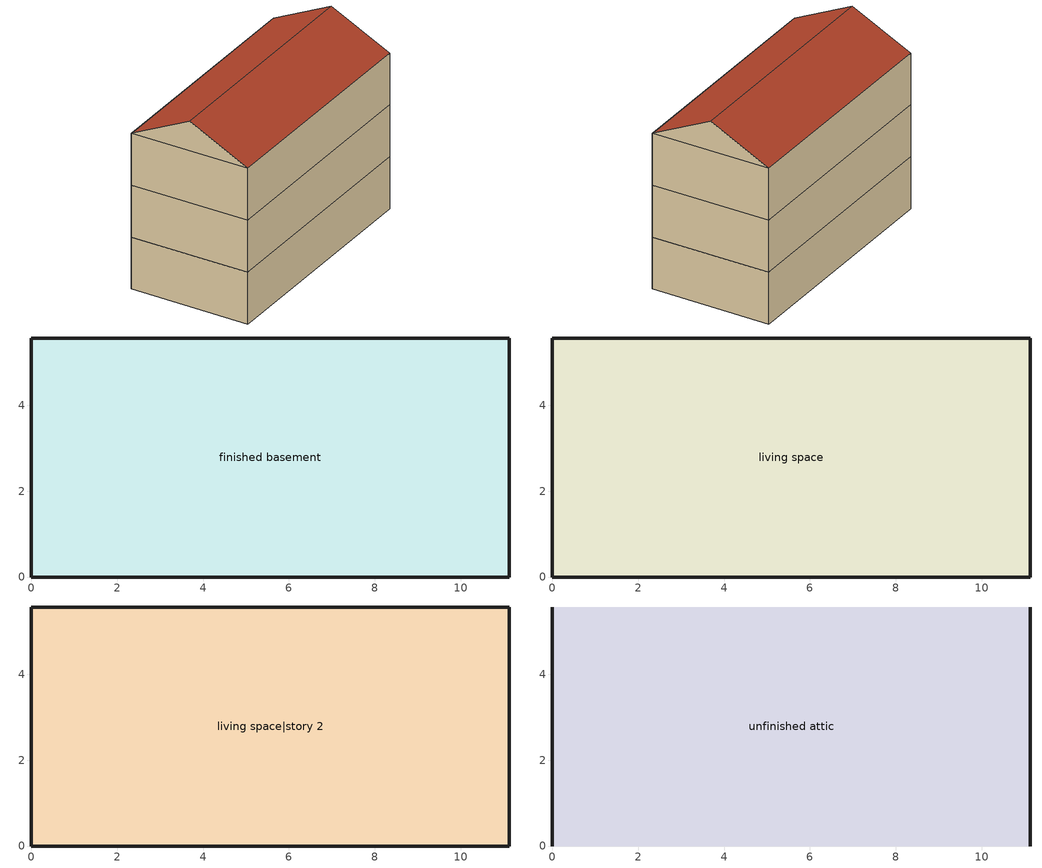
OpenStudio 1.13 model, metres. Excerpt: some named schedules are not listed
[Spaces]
finished basement
 floor ground: 0,0 0,5.56 11.13,5.56 11.13,0 z-2.44
 wall ground: 0,5.56 0,0 11.13,0 11.13,5.56 0,5.56 z-2.44:0
living space
 floor to finished basement: 0,0 0,5.56 11.13,5.56 11.13,0 z0
 wall outside: 0,5.56 0,0 11.13,0 11.13,5.56 0,5.56 z0:2.44
living space|story 2
 floor to living space: 0,0 0,5.56 11.13,5.56 11.13,0 z2.44
 wall outside: 0,5.56 0,0 11.13,0 11.13,5.56 0,5.56 z2.44:4.88
unfinished attic
 floor to living space|story 2: 0,5.56 11.13,5.56 11.13,0 0,0 z4.88
 wall outside: 0,2.78,6.27 0,5.56,4.88 0,0,4.88; 11.13,2.78,6.27 11.13,0,4.88 11.13,5.56,4.88
 roof outside: 11.13,2.78,6.27 0,2.78,6.27 0,0,4.88 11.13,0,4.88; 0,2.78,6.27 11.13,2.78,6.27 11.13,5.56,4.88 0,5.56,4.88
[Building]
Building: Standards Number of Stories=3; Standards Number of Above Ground Stories=2; Standards Building Type=SingleFamilyDetached; Standards Number of Living Units=1
[Site]
Denver Intl Ap_CO_USA: Latitude {deg}=39.83; Longitude {deg}=-104.65; Time Zone {hr}=-7; Elevation {m}=1650
[ClimateZones]
Climate Zone Institution Name 2=Building America; Climate Zone Document Year 2=0; Climate Zone Value 2=Cold
[SizingPeriod:DesignDay] Barometric Pressure {Pa}=83011; Sky Clearness=0; Rain Indicator=0; Snow Indicator=0; Day of Month=21; Daylight Saving Time Indicator=0; Humidity Indicating Type=Wetbulb; Dry-Bulb Temperature Range Modifier Type=DefaultMultipliers
Name | Maximum Dry-Bulb Temperature {C} | Daily Dry-Bulb Temperature Range {deltaC} | Humidity Indicating Conditions at Maximum Dry-Bulb | Wind Speed {m/s} | Wind Direction {deg} | Month | Day Type | Solar Model Indicator | ASHRAE Taub | ASHRAE Taud
Denver Intl Ap Ann Clg 1% Condns DB=>MWB | 33.2 | 15.2 | 15.6 | 4.2 | 80 | 7 | SummerDesignDay | ASHRAETau | 0.424 | 2.012
Denver Intl Ap Ann Htg 99% Condns DB | -14 | 0 | -14 | 3.3 | 160 | 12 | WinterDesignDay | ASHRAEClearSky
Denver Intl Ap Ann Clg 1% Condns WB=>MDB | 27 | 15.2 | 17.6 | 4.2 | 80 | 7 | SummerDesignDay | ASHRAETau | 0.424 | 2.012
[Site:WaterMainsTemperature]
Calculation Method=Correlation; Annual Average Outdoor Air Temperature {C}=10.8753; Maximum Difference In Monthly Average Outdoor Air Temperatures {deltaC}=23.1524
[Site:GroundTemperature:BuildingSurface]
6.71221, 4.9416, 4.79814, 5.63626, 9.00496, 12.3608, 15.2732, 17.1228, 17.2883, 15.7979, 12.9685, 9.71588
[Site:GroundTemperature:Deep]
10.8753, 10.8753, 10.8753, 10.8753, 10.8753, 10.8753, 10.8753, 10.8753, 10.8753, 10.8753, 10.8753, 10.8753
[ThermalZone] Use Ideal Air Loads=No
Name | Thermostat
living zone | living zone temperature setpoint
unfinished attic zone
finished basement zone | finished basement zone temperature setpoint
[Sizing:Zone] Zone Cooling Design Supply Air Temperature Input Method=SupplyAirTemperature; Zone Cooling Design Supply Air Temperature {C}=14; Zone Cooling Design Supply Air Temperature Difference {deltaC}=11.11; Zone Heating Design Supply Air Temperature Input Method=SupplyAirTemperature; Zone Heating Design Supply Air Temperature {C}=40; Zone Heating Design Supply Air Temperature Difference {deltaC}=11.11; Zone Cooling Design Supply Air Humidity Ratio {kg-H2O/kg-air}=0.0085; Zone Heating Design Supply Air Humidity Ratio {kg-H2O/kg-air}=0.008; Cooling Design Air Flow Method=DesignDay; Heating Design Air Flow Method=DesignDay; Account for Dedicated Outdoor Air System=No; Dedicated Outdoor Air System Control Strategy=NeutralSupplyAir; Dedicated Outdoor Air Low Setpoint Temperature for Design {C}=autosize; Dedicated Outdoor Air High Setpoint Temperature for Design {C}=autosize
living zone; unfinished attic zone; finished basement zone
[Zone equipment]
living zone: living zone indoor unit_1, living zone electric baseboards_1
finished basement zone: finished basement zone indoor unit_1, finished basement zone electric baseboards_1
[Space] Building Unit=unit 1
Name | Thermal Zone
living space; living space|story 2 | living zone
unfinished attic | unfinished attic zone
finished basement | finished basement zone
[BuildingUnit]
unit 1: Building Unit Type=Residential; Building Unit Feature Name 1=NumberOfBedrooms; Building Unit Feature Data Type 1=Integer; Building Unit Feature Value 1=3; Building Unit Feature Name 2=NumberOfBathrooms; Building Unit Feature Data Type 2=Double; Building Unit Feature Value 2=2; Building Unit Feature Name 3=UnitNumber; Building Unit Feature Data Type 3=Integer; Building Unit Feature Value 3=1
[Coil:Heating:DX:VariableRefrigerantFlow] Availability Schedule=residential heating season; Rated Total Heating Capacity {W}=autosize; Rated Air Flow Rate {m3/s}=autosize; Heating Capacity Ratio Modifier Function of Temperature Curve=ConstantCubic; Heating Capacity Modifier Function of Flow Fraction Curve=ConstantCubic
living zone DX Heating Coil_1; finished basement zone DX Heating Coil_1
[Coil:Cooling:DX:VariableRefrigerantFlow] Availability Schedule=residential cooling season; Rated Total Cooling Capacity {W}=autosize; Rated Sensible Heat Ratio=0.702573; Rated Air Flow Rate {m3/s}=autosize; Cooling Capacity Ratio Modifier Function of Temperature Curve=ConstantCubic; Cooling Capacity Modifier Curve Function of Flow Fraction=ConstantCubic
living zone DX Cooling Coil_1; finished basement zone DX Cooling Coil_1
[AirConditioner:VariableRefrigerantFlow] Availability Schedule=Always On Discrete; Rated Total Cooling Capacity {W}=autosize; Rated Cooling COP {W/W}=2.34548; Minimum Outdoor Temperature in Cooling Mode {C}=-6; Maximum Outdoor Temperature in Cooling Mode {C}=60; Cooling Capacity Ratio Modifier Function of Low Temperature Curve=Cool-Cap-fT10; Cooling Energy Input Ratio Modifier Function of Low Temperature Curve=Cool-EIR-fT10; Cooling Energy Input Ratio Modifier Function of Low Part-Load Ratio Curve=Cool-EIR-fPLR10; Cooling Part-Load Fraction Correlation Curve=Cool-PLF-fPLR10; Rated Total Heating Capacity {W}=autosize; Rated Total Heating Capacity Sizing Ratio {W/W}=1; Rated Heating COP {W/W}=2.63362; Minimum Outdoor Temperature in Heating Mode {C}=-15; Maximum Outdoor Temperature in Heating Mode {C}=40; Heating Capacity Ratio Modifier Function of Low Temperature Curve=Heat-Cap-fT10; Heating Energy Input Ratio Modifier Function of Low Temperature Curve=Heat-EIR-fT10; Heating Performance Curve Outdoor Temperature Type=DryBulbTemperature; Heating Energy Input Ratio Modifier Function of Low Part-Load Ratio Curve=Heat-EIR-fPLR10; Heating Part-Load Fraction Correlation Curve=Heat-PLF-fPLR10; Minimum Heat Pump Part-Load Ratio=0.333333; Zone Name for Master Thermostat Location=living zone; Master Thermostat Priority Control Type=LoadPriority; Heat Pump Waste Heat Recovery=No; Equivalent Piping Length used for Piping Correction Factor in Cooling Mode {m}=0; Vertical Height used for Piping Correction Factor {m}=0; Piping Correction Factor for Height in Cooling Mode Coefficient=0; Equivalent Piping Length used for Piping Correction Factor in Heating Mode {m}=0; Piping Correction Factor for Height in Heating Mode Coefficient=0; Crankcase Heater Power per Compressor {W}=0; Number of Compressors=1; Ratio of Compressor Size to Total Compressor Capacity=1; Maximum Outdoor Dry-bulb Temperature for Crankcase Heater {C}=7; Defrost Strategy=ReverseCycle; Defrost Control=OnDemand; Defrost Energy Input Ratio Modifier Function of Temperature Curve=DefrostEIR; Defrost Time Period Fraction=0.058333; Resistive Defrost Heater Capacity {W}=1e-007; Maximum Outdoor Dry-bulb Temperature for Defrost Operation {C}=4.44444; Water Condenser Volume Flow Rate {m3/s}=autosize; Evaporative Condenser Effectiveness=0.9; Evaporative Condenser Air Flow Rate {m3/s}=autosize; Evaporative Condenser Pump Rated Power Consumption {W}=autosize; Basin Heater Capacity {W/K}=0; Basin Heater Setpoint Temperature {C}=2; Fuel Type=Electricity; Minimum Outdoor Temperature in Heat Recovery Mode {C}=0; Maximum Outdoor Temperature in Heat Recovery Mode {C}=20; Initial Heat Recovery Cooling Capacity Fraction=0.5; Heat Recovery Cooling Capacity Time Constant {hr}=0.083; Initial Heat Recovery Cooling Energy Fraction=1; Heat Recovery Cooling Energy Time Constant {hr}=0; Initial Heat Recovery Heating Capacity Fraction=0.5; Heat Recovery Heating Capacity Time Constant {hr}=0.083; Initial Heat Recovery Heating Energy Fraction=0.5; Heat Recovery Heating Energy Time Constant {hr}=0
Name | Cooling Capacity Ratio Boundary Curve | Cooling Capacity Ratio Modifier Function of High Temperature Curve | Cooling Energy Input Ratio Boundary Curve | Cooling Energy Input Ratio Modifier Function of High Temperature Curve | Cooling Energy Input Ratio Modifier Function of High Part-Load Ratio Curve | Cooling Combination Ratio Correction Factor Curve | Heating Capacity Ratio Boundary Curve | Heating Capacity Ratio Modifier Function of High Temperature Curve | Heating Energy Input Ratio Boundary Curve | Heating Energy Input Ratio Modifier Function of High Temperature Curve | Heating Energy Input Ratio Modifier Function of High Part-Load Ratio Curve | Heating Combination Ratio Correction Factor Curve | Piping Correction Factor for Length in Cooling Mode Curve
living zone Multi Split Heat Pump_1 | Air Conditioner Variable Refrigerant Flow 1 VRFCoolCapFTBoundary | Air Conditioner Variable Refrigerant Flow 1 VRFCoolCapFTHi | Air Conditioner Variable Refrigerant Flow 1 VRFCoolEIRFTBoundary | Air Conditioner Variable Refrigerant Flow 1 VRFCoolEIRFTHi | Air Conditioner Variable Refrigerant Flow 1 CoolingEIRHiPLR | Air Conditioner Variable Refrigerant Flow 1 CoolingCombRatio | Air Conditioner Variable Refrigerant Flow 1 VRFHeatCapFTBoundary | Air Conditioner Variable Refrigerant Flow 1 VRFHeatCapFTHi | Air Conditioner Variable Refrigerant Flow 1 VRFHeatEIRFTBoundary | Air Conditioner Variable Refrigerant Flow 1 VRFHeatEIRFTHi | Air Conditioner Variable Refrigerant Flow 1 HeatingEIRHiPLR | Air Conditioner Variable Refrigerant Flow 1 HeatingCombRatio | Air Conditioner Variable Refrigerant Flow 1 CoolingLengthCorrectionFactor
finished basement zone Multi Split Heat Pump_1 | Air Conditioner Variable Refrigerant Flow 1 VRFCoolCapFTBoundary 1 | Air Conditioner Variable Refrigerant Flow 1 VRFCoolCapFTHi 1 | Air Conditioner Variable Refrigerant Flow 1 VRFCoolEIRFTBoundary 1 | Air Conditioner Variable Refrigerant Flow 1 VRFCoolEIRFTHi 1 | Air Conditioner Variable Refrigerant Flow 1 CoolingEIRHiPLR 1 | Air Conditioner Variable Refrigerant Flow 1 CoolingCombRatio 1 | Air Conditioner Variable Refrigerant Flow 1 VRFHeatCapFTBoundary 1 | Air Conditioner Variable Refrigerant Flow 1 VRFHeatCapFTHi 1 | Air Conditioner Variable Refrigerant Flow 1 VRFHeatEIRFTBoundary 1 | Air Conditioner Variable Refrigerant Flow 1 VRFHeatEIRFTHi 1 | Air Conditioner Variable Refrigerant Flow 1 HeatingEIRHiPLR 1 | Air Conditioner Variable Refrigerant Flow 1 HeatingCombRatio 1 | Air Conditioner Variable Refrigerant Flow 1 CoolingLengthCorrectionFactor 1
[Fan:OnOff] Availability Schedule=SupplyFanAvailability; Fan Efficiency=0.167946; Pressure Rise {Pa}=24.91; Maximum Flow Rate {m3/s}=autosize; Motor Efficiency=1; Motor In Airstream Fraction=1
Name | Fan Power Ratio Function of Speed Ratio Curve | Fan Efficiency Ratio Function of Speed Ratio Curve
Supply Fan_1 | Fan On Off Power Curve | Fan On Off Efficiency Curve
Supply Fan_2 | Fan On Off Power Curve 1 | Fan On Off Efficiency Curve 1
[ZoneHVAC:TerminalUnit:VariableRefrigerantFlow] Terminal Unit Availability schedule=Always On Discrete; Supply Air Flow Rate During Cooling Operation {m3/s}=autosize; Supply Air Flow Rate When No Cooling is Needed {m3/s}=autosize; Supply Air Flow Rate During Heating Operation {m3/s}=autosize; Supply Air Flow Rate When No Heating is Needed {m3/s}=autosize; Outdoor Air Flow Rate During Cooling Operation {m3/s}=autosize; Outdoor Air Flow Rate During Heating Operation {m3/s}=autosize; Outdoor Air Flow Rate When No Cooling or Heating is Needed {m3/s}=autosize; Supply Air Fan Operating Mode Schedule=SupplyFanOperation; Zone Terminal Unit On Parasitic Electric Energy Use {W}=0; Zone Terminal Unit Off Parasitic Electric Energy Use {W}=0; Rated Total Heating Capacity Sizing Ratio {W/W}=1
Name | Supply Air Fan | Cooling Coil | Heating Coil
living zone indoor unit_1 | Supply Fan_1 | living zone DX Cooling Coil_1 | living zone DX Heating Coil_1
finished basement zone indoor unit_1 | Supply Fan_2 | finished basement zone DX Cooling Coil_1 | finished basement zone DX Heating Coil_1
[ZoneHVAC:Baseboard:Convective:Electric] Availability Schedule=residential heating season; Nominal Capacity {W}=autosize; Efficiency=1
living zone electric baseboards_1; finished basement zone electric baseboards_1
[ThermostatSetpoint:DualSetpoint]
Name | Heating Setpoint Temperature Schedule | Cooling Setpoint Temperature Schedule
living zone temperature setpoint | residential heating setpoint | residential cooling setpoint
finished basement zone temperature setpoint | residential heating setpoint 1 | residential cooling setpoint 1
[Curve:Biquadratic]
Name | Coefficient1 Constant | Coefficient2 x | Coefficient3 x**2 | Coefficient4 y | Coefficient5 y**2 | Coefficient6 x*y | Minimum Value of x | Maximum Value of x | Minimum Value of y | Maximum Value of y
Cool-Cap-fT10 | 1.00899 | 0.00651275 | 0 | 0.00391757 | -0.000222647 | 0 | 13.88 | 23.88 | 18.33 | 51.66
Cool-EIR-fT10 | 0.429214 | -0.00360484 | 4.57832e-05 | 0.0264909 | -0.000159212 | -0.000159063 | 13.88 | 23.88 | 18.33 | 51.66
Heat-Cap-fT10 | 1.08677 | -0.0103867 | 0 | 0.0159 | 0 | 0 | -100 | 100 | -100 | 100
Heat-EIR-fT10 | 0.966475 | 0.00591495 | 0.000191202 | -0.0129657 | 4.22532e-05 | -0.000524003 | -100 | 100 | -100 | 100
DefrostEIR | 0.1528 | 0 | 0 | 0 | 0 | 0 | -100 | 100 | -100 | 100
Air Conditioner Variable Refrigerant Flow 1 VRFCoolCapFTHi; Air Conditioner Variable Refrigerant Flow 1 VRFCoolCapFTHi 1 | 0.686736 | 0.0207631 | 0.0005447 | -0.0016218 | -4.259e-07 | -0.0003392 | 15 | 24 | 16 | 43
Air Conditioner Variable Refrigerant Flow 1 VRFCoolEIRFTHi; Air Conditioner Variable Refrigerant Flow 1 VRFCoolEIRFTHi 1 | -1.43951 | 0.161985 | -0.00349118 | 0.0269443 | 0.000134616 | -0.000671494 | 15 | 23.9 | 16.8 | 43.3
Air Conditioner Variable Refrigerant Flow 1 VRFHeatCapFTHi; Air Conditioner Variable Refrigerant Flow 1 VRFHeatCapFTHi 1 | 2.58599 | -0.0953227 | 0.000955329 | 0 | 0 | 0 | 21.1 | 27.2 | -9.44 | 15
Air Conditioner Variable Refrigerant Flow 1 VRFHeatEIRFTHi; Air Conditioner Variable Refrigerant Flow 1 VRFHeatEIRFTHi 1 | 1.38857 | -0.0229771 | 0.000537274 | -0.0273937 | 0.000403043 | -5.9786e-05 | 21.1 | 27.2 | 0 | 1
Air Conditioner Variable Refrigerant Flow 1 CoolingLengthCorrectionFactor; Air Conditioner Variable Refrigerant Flow 1 CoolingLengthCorrectionFactor 1 | 2.03882 | -0.00242606 | 3.5512e-06 | -1.68581 | 0.668703 | -4.5706e-05 | 7.62 | 182.88 | 0.8 | 1.5
[Curve:Quadratic] Maximum Value of x=1
Name | Coefficient1 Constant | Coefficient2 x | Coefficient3 x**2 | Minimum Value of x | Input Unit Type for X | Output Unit Type | Minimum Curve Output | Maximum Curve Output
Cool-EIR-fPLR10 | 0.100755 | -0.131545 | 1.03092 | 0.407407 | Dimensionless | Dimensionless
Cool-PLF-fPLR10 | 0.75 | 0.25 | 0 | 0 |  |  | 0.7 | 1
Heat-EIR-fPLR10 | -0.169542 | 1.16727 | 0 | 0.333333 | Dimensionless | Dimensionless
Heat-PLF-fPLR10 | 0.6 | 0.4 | 0 | 0 |  |  | 0.7 | 1
[Curve:Cubic]
Name | Coefficient1 Constant | Coefficient2 x | Coefficient3 x**2 | Coefficient4 x**3 | Minimum Value of x | Maximum Value of x
ConstantCubic | 1 | 0 | 0 | 0 | -100 | 100
Air Conditioner Variable Refrigerant Flow 1 VRFCoolCapFTBoundary; Air Conditioner Variable Refrigerant Flow 1 VRFCoolCapFTBoundary 1 | 25.73 | -0.0315004 | -0.014166 | 0 | 11 | 30
Air Conditioner Variable Refrigerant Flow 1 VRFCoolEIRFTBoundary; Air Conditioner Variable Refrigerant Flow 1 VRFCoolEIRFTBoundary 1 | 25.7347 | -0.0315004 | -0.014166 | 0 | 15 | 24
Air Conditioner Variable Refrigerant Flow 1 CoolingEIRHiPLR; Air Conditioner Variable Refrigerant Flow 1 HeatingEIRHiPLR; Air Conditioner Variable Refrigerant Flow 1 CoolingEIRHiPLR 1; Air Conditioner Variable Refrigerant Flow 1 HeatingEIRHiPLR 1 | 1 | 0 | 0 | 0 | 1 | 1.5
Air Conditioner Variable Refrigerant Flow 1 CoolingCombRatio; Air Conditioner Variable Refrigerant Flow 1 CoolingCombRatio 1 | 0.576593 | 0.634941 | -0.307609 | 0.0960753 | 1 | 1.5
Air Conditioner Variable Refrigerant Flow 1 VRFHeatCapFTBoundary; Air Conditioner Variable Refrigerant Flow 1 VRFHeatEIRFTBoundary; Air Conditioner Variable Refrigerant Flow 1 VRFHeatCapFTBoundary 1; Air Conditioner Variable Refrigerant Flow 1 VRFHeatEIRFTBoundary 1 | 58.577 | -3.0255 | 0.0193 | 0 | 15 | 23.9
Air Conditioner Variable Refrigerant Flow 1 HeatingCombRatio; Air Conditioner Variable Refrigerant Flow 1 HeatingCombRatio 1 | 0.76672 | 0.26173 | -0.015911 | -0.0125388 | 1 | 1.5
Fan On Off Efficiency Curve; Fan On Off Efficiency Curve 1 | 1 | 0 | 0 | 0 | 0 | 1
[Schedule:Constant]
Name | Value
Always On Discrete; SupplyFanAvailability | 1
SupplyFanOperation | 0
[Curve:Exponent] Coefficient1 Constant=1; Coefficient2 Constant=0; Coefficient3 Constant=0; Minimum Value of x=0; Maximum Value of x=1
Fan On Off Power Curve; Fan On Off Power Curve 1
[Schedule:Ruleset]
Name | Default Day Schedule | Summer Design Day Schedule | Winter Design Day Schedule
residential heating season | Schedule Day 1 | residential heating season summer 1 | residential heating season winter 1
residential cooling season | Schedule Day 6 | residential cooling season summer 1 | residential cooling season winter 1
residential heating setpoint | Schedule Day 2 | residential heating setpoint summer 4 | residential heating setpoint winter 4
residential cooling setpoint | Schedule Day 3 | residential cooling setpoint summer 4 | residential cooling setpoint winter 4
residential heating setpoint 1 | Schedule Day 4 | residential heating setpoint summer 6 | residential heating setpoint winter 6
residential cooling setpoint 1 | Schedule Day 5 | residential cooling setpoint summer 6 | residential cooling setpoint winter 6
[Schedule:Day]
Schedule Day 2; Schedule Day 3; Schedule Day 4; Schedule Day 5: 24, 0, 0
residential heating setpoint summer 4; residential heating setpoint winter 4; residential heating setpoint summer 6; residential heating setpoint winter 6: 1, 0, 21.6667, 2, 0, 21.6667, 3, 0, 21.6667, 4, 0, 21.6667, 5, 0, 21.6667, 6, 0, 21.6667, 7, 0, 21.6667, 8, 0, 21.6667, 9, 0, 21.6667, 10, 0, 21.6667, 11, 0, 21.6667, 12, 0, 21.6667, 13, 0, 21.6667, 14, 0, 21.6667, 15, 0, 21.6667, 16, 0, 21.6667, 17, 0, 21.6667, 18, 0, 21.6667, 19, 0, 21.6667, 20, 0, 21.6667, 21, 0, 21.6667, 22, 0, 21.6667, 23, 0, 21.6667, 24, 0, 21.6667
residential cooling setpoint summer 4; residential cooling setpoint summer 6: 1, 0, 24.4444, 2, 0, 24.4444, 3, 0, 24.4444, 4, 0, 24.4444, 5, 0, 24.4444, 6, 0, 24.4444, 7, 0, 24.4444, 8, 0, 24.4444, 9, 0, 24.4444, 10, 0, 24.4444, 11, 0, 24.4444, 12, 0, 24.4444, 13, 0, 24.4444, 14, 0, 24.4444, 15, 0, 24.4444, 16, 0, 24.4444, 17, 0, 24.4444, 18, 0, 24.4444, 19, 0, 24.4444, 20, 0, 24.4444, 21, 0, 24.4444, 22, 0, 24.4444, 23, 0, 24.4444, 24, 0, 24.4444
residential cooling setpoint winter 4; residential cooling setpoint winter 6: 1, 0, 10000, 2, 0, 10000, 3, 0, 10000, 4, 0, 10000, 5, 0, 10000, 6, 0, 10000, 7, 0, 10000, 8, 0, 10000, 9, 0, 10000, 10, 0, 10000, 11, 0, 10000, 12, 0, 10000, 13, 0, 10000, 14, 0, 10000, 15, 0, 10000, 16, 0, 10000, 17, 0, 10000, 18, 0, 10000, 19, 0, 10000, 20, 0, 10000, 21, 0, 10000, 22, 0, 10000, 23, 0, 10000, 24, 0, 10000
[Schedule:Rule] Apply Sunday=Yes; Apply Monday=Yes; Apply Tuesday=Yes; Apply Wednesday=Yes; Apply Thursday=Yes; Apply Friday=Yes; Apply Saturday=Yes; Date Specification Type=DateRange; Start Day=1
Name | Schedule Ruleset | Rule Order | Day Schedule | Start Month | End Month | End Day
residential heating setpoint allday ruleset1 | residential heating setpoint | 11 | residential heating setpoint allday1 | 1 | 1 | 31
residential heating setpoint allday ruleset2 | residential heating setpoint | 10 | residential heating setpoint allday2 | 2 | 2 | 28
residential heating setpoint allday ruleset3 | residential heating setpoint | 9 | residential heating setpoint allday3 | 3 | 3 | 31
residential heating setpoint allday ruleset4 | residential heating setpoint | 8 | residential heating setpoint allday4 | 4 | 4 | 30
residential heating setpoint allday ruleset5 | residential heating setpoint | 7 | residential heating setpoint allday5 | 5 | 5 | 31
residential heating setpoint allday ruleset6 | residential heating setpoint | 6 | residential heating setpoint allday6 | 6 | 6 | 30
residential heating setpoint allday ruleset7 | residential heating setpoint | 5 | residential heating setpoint allday7 | 7 | 7 | 31
residential heating setpoint allday ruleset8 | residential heating setpoint | 4 | residential heating setpoint allday8 | 8 | 8 | 31
residential heating setpoint allday ruleset9 | residential heating setpoint | 3 | residential heating setpoint allday9 | 9 | 9 | 30
residential heating setpoint allday ruleset10 | residential heating setpoint | 2 | residential heating setpoint allday10 | 10 | 10 | 31
residential heating setpoint allday ruleset11 | residential heating setpoint | 1 | residential heating setpoint allday11 | 11 | 11 | 30
residential heating setpoint allday ruleset12 | residential heating setpoint | 0 | residential heating setpoint allday12 | 12 | 12 | 31
residential cooling setpoint allday ruleset1 | residential cooling setpoint | 11 | residential cooling setpoint allday1 | 1 | 1 | 31
residential cooling setpoint allday ruleset2 | residential cooling setpoint | 10 | residential cooling setpoint allday2 | 2 | 2 | 28
residential cooling setpoint allday ruleset3 | residential cooling setpoint | 9 | residential cooling setpoint allday3 | 3 | 3 | 31
residential cooling setpoint allday ruleset4 | residential cooling setpoint | 8 | residential cooling setpoint allday4 | 4 | 4 | 30
residential cooling setpoint allday ruleset5 | residential cooling setpoint | 7 | residential cooling setpoint allday5 | 5 | 5 | 31
residential cooling setpoint allday ruleset6 | residential cooling setpoint | 6 | residential cooling setpoint allday6 | 6 | 6 | 30
residential cooling setpoint allday ruleset7 | residential cooling setpoint | 5 | residential cooling setpoint allday7 | 7 | 7 | 31
residential cooling setpoint allday ruleset8 | residential cooling setpoint | 4 | residential cooling setpoint allday8 | 8 | 8 | 31
residential cooling setpoint allday ruleset9 | residential cooling setpoint | 3 | residential cooling setpoint allday9 | 9 | 9 | 30
residential cooling setpoint allday ruleset10 | residential cooling setpoint | 2 | residential cooling setpoint allday10 | 10 | 10 | 31
residential cooling setpoint allday ruleset11 | residential cooling setpoint | 1 | residential cooling setpoint allday11 | 11 | 11 | 30
residential cooling setpoint allday ruleset12 | residential cooling setpoint | 0 | residential cooling setpoint allday12 | 12 | 12 | 31
residential heating setpoint allday ruleset1 1 | residential heating setpoint 1 | 11 | residential heating setpoint allday1 1 | 1 | 1 | 31
residential heating setpoint allday ruleset2 1 | residential heating setpoint 1 | 10 | residential heating setpoint allday2 1 | 2 | 2 | 28
residential heating setpoint allday ruleset3 1 | residential heating setpoint 1 | 9 | residential heating setpoint allday3 1 | 3 | 3 | 31
residential heating setpoint allday ruleset4 1 | residential heating setpoint 1 | 8 | residential heating setpoint allday4 1 | 4 | 4 | 30
residential heating setpoint allday ruleset5 1 | residential heating setpoint 1 | 7 | residential heating setpoint allday5 1 | 5 | 5 | 31
residential heating setpoint allday ruleset6 1 | residential heating setpoint 1 | 6 | residential heating setpoint allday6 1 | 6 | 6 | 30
residential heating setpoint allday ruleset7 1 | residential heating setpoint 1 | 5 | residential heating setpoint allday7 1 | 7 | 7 | 31
residential heating setpoint allday ruleset8 1 | residential heating setpoint 1 | 4 | residential heating setpoint allday8 1 | 8 | 8 | 31
residential heating setpoint allday ruleset9 1 | residential heating setpoint 1 | 3 | residential heating setpoint allday9 1 | 9 | 9 | 30
residential heating setpoint allday ruleset10 1 | residential heating setpoint 1 | 2 | residential heating setpoint allday10 1 | 10 | 10 | 31
residential heating setpoint allday ruleset11 1 | residential heating setpoint 1 | 1 | residential heating setpoint allday11 1 | 11 | 11 | 30
residential heating setpoint allday ruleset12 1 | residential heating setpoint 1 | 0 | residential heating setpoint allday12 1 | 12 | 12 | 31
residential cooling setpoint allday ruleset1 1 | residential cooling setpoint 1 | 11 | residential cooling setpoint allday1 1 | 1 | 1 | 31
residential cooling setpoint allday ruleset2 1 | residential cooling setpoint 1 | 10 | residential cooling setpoint allday2 1 | 2 | 2 | 28
residential cooling setpoint allday ruleset3 1 | residential cooling setpoint 1 | 9 | residential cooling setpoint allday3 1 | 3 | 3 | 31
residential cooling setpoint allday ruleset4 1 | residential cooling setpoint 1 | 8 | residential cooling setpoint allday4 1 | 4 | 4 | 30
residential cooling setpoint allday ruleset5 1 | residential cooling setpoint 1 | 7 | residential cooling setpoint allday5 1 | 5 | 5 | 31
residential cooling setpoint allday ruleset6 1 | residential cooling setpoint 1 | 6 | residential cooling setpoint allday6 1 | 6 | 6 | 30
residential cooling setpoint allday ruleset7 1 | residential cooling setpoint 1 | 5 | residential cooling setpoint allday7 1 | 7 | 7 | 31
residential cooling setpoint allday ruleset8 1 | residential cooling setpoint 1 | 4 | residential cooling setpoint allday8 1 | 8 | 8 | 31
